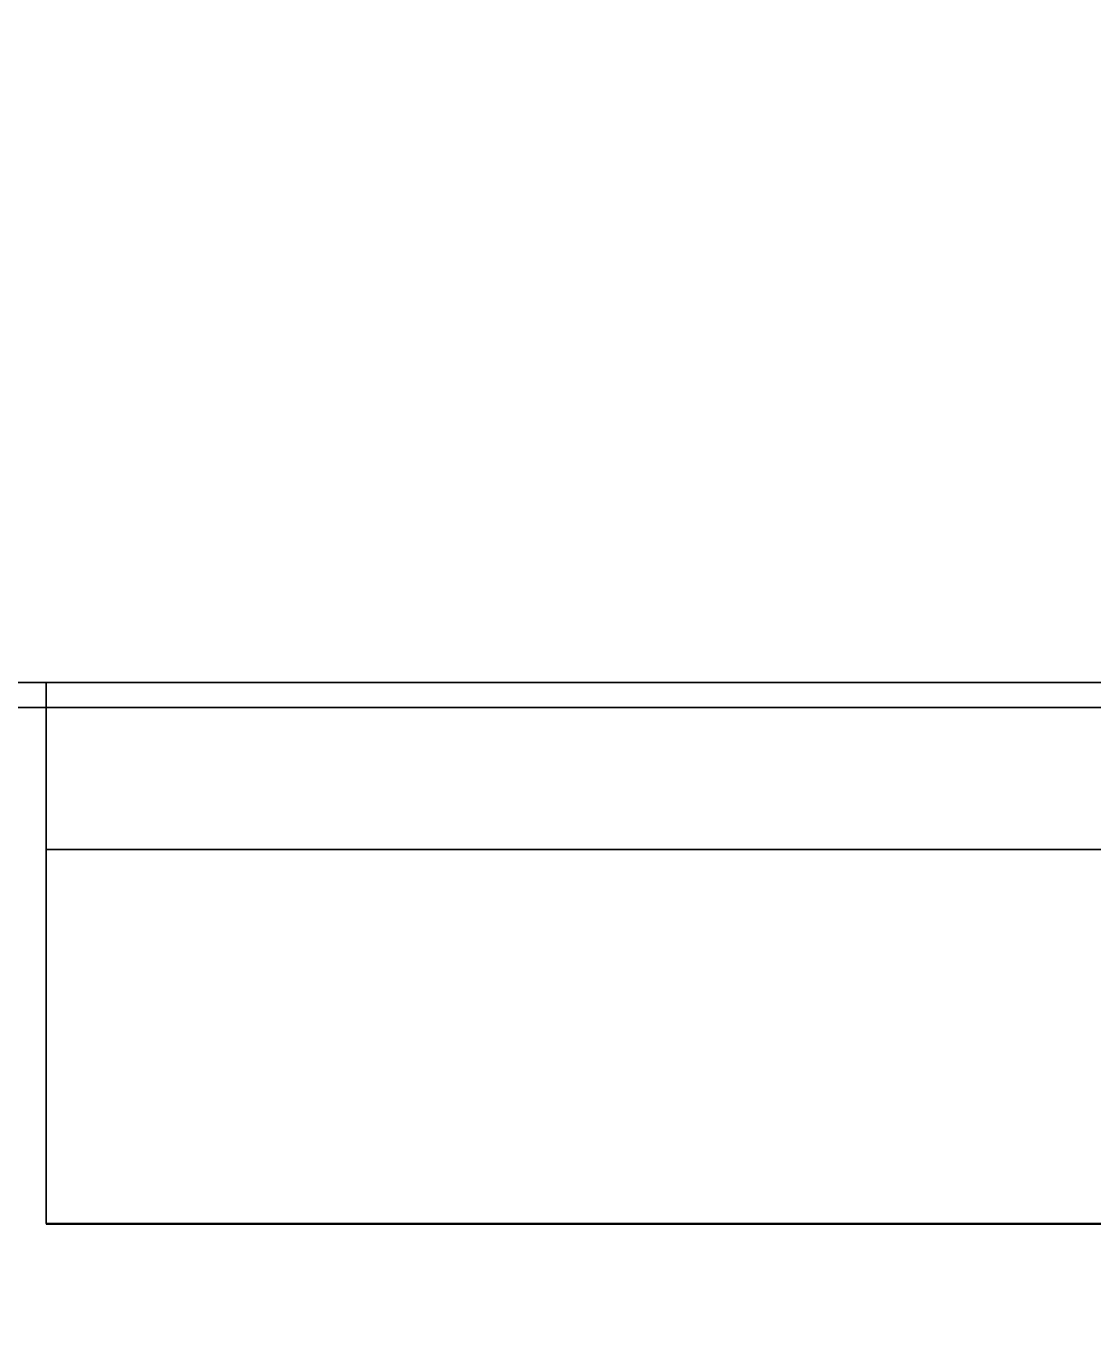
# Model space of a CAD drawing. Extents: x -170 to 1783, y -20 to 1205.
# Drawn here: x 26.52 to 29.714, y 805.358 to 809.23 of the extents above; entities that cross this region are included whole.
import ezdxf

# ---------------------------------------------------------------- set-up
doc = ezdxf.new("R2010")
doc.units = 0
doc.header["$LTSCALE"] = 96
doc.header["$MEASUREMENT"] = 0
for name, color, linetype in [('A-FURN-3-WKSF-BRACKET', 7, 'Continuous'), ('A-FURN-3-WKSF-TOP', 7, 'Continuous'), ('A-FURN-P-WKSF-SUPPORT', 7, 'Continuous'), ('MAIN_WKSURF', 7, 'Continuous'), ('MAIN_WRKSFC-SUPP', 7, 'Continuous')]:
    doc.layers.add(name, color=color, linetype=linetype)

# ---------------------------------------------------------------- blocks, each defined once
blk = doc.blocks.new('EC-WYC-46-2424-T')
at = {"layer": 'A-FURN-3-WKSF-TOP', "color": 60, "linetype": 'Continuous'}
for points, invisible_edges in [([(47.882, -28.1146, 27.75), (24.118, -34.22, 27.75), (24.118, -70.632, 27.75), (47.882, -70.632, 27.75)], 5), ([(47.882, -28.1146, 29), (47.882, -70.632, 29), (24.118, -70.632, 29), (24.118, -34.22, 29)], 10)]:
    blk.add_3dface(points, dxfattribs=dict(at, invisible_edges=invisible_edges))
blk = doc.blocks.new('EC-JUS-CANT-R-CH')
at = {"layer": 'A-FURN-3-WKSF-BRACKET', "color": 30, "linetype": 'Continuous'}
for points in [[(0.0016, -0.665, 19.5), (0.0016, 0, 19.5), (-0.0734, 0, 19.5), (-0.0734, -0.665, 19.5)], [(-0.0734, -0.665, 28.425), (-0.0734, 0, 28.425), (0.0016, 0, 28.425), (0.0016, -0.665, 28.425)], [(-1.6184, -0.665, 28.425), (-1.6184, -15.915, 28.425), (-1.6184, -15.915, 28.5), (-1.6184, -0.665, 28.5)], [(-0.0734, -0.665, 28.425), (-1.6184, -0.665, 28.425), (-1.6184, -0.665, 28.5), (0.0016, -0.665, 28.5)], [(-1.6184, -15.915, 28.425), (-1.6184, -0.665, 28.425), (-0.0734, -0.665, 28.425), (-0.0734, -15.915, 28.425)], [(-1.6184, -0.665, 28.5), (-1.6184, -15.915, 28.5), (0.0016, -15.915, 28.5), (0.0016, -0.665, 28.5)], [(-0.4984, -0.665, 19.5), (-0.0734, -0.665, 19.5), (-0.0734, -0.665, 19.575), (-0.4984, -0.665, 19.575)], [(-0.4984, -15.915, 27.912), (-0.4984, -0.665, 19.5), (-0.4984, -0.665, 19.575), (-0.4984, -15.915, 27.987)], [(-0.0734, -0.665, 19.575), (-0.0734, -15.915, 27.987), (-0.4984, -15.915, 27.987), (-0.4984, -0.665, 19.575)], [(-0.0734, -15.915, 27.912), (-0.0734, -0.665, 19.5), (-0.4984, -0.665, 19.5), (-0.4984, -15.915, 27.912)], [(0.0016, -15.915, 27.912), (0.0016, -0.665, 19.5), (-0.0734, -0.665, 19.5), (-0.0734, -15.915, 27.912)], [(0.0016, -0.665, 28.5), (0.0016, -15.915, 28.5), (-0.0734, -15.915, 28.425), (-0.0734, -0.665, 28.425)]]:
    blk.add_3dface(points, dxfattribs=at)
for points, invisible_edges in [([(-0.0734, -0.665, 28.425), (-0.0734, -0.665, 19.5), (-0.0734, 0, 19.5)], 13), ([(-0.0734, 0, 19.5), (-0.0734, 0, 28.425), (-0.0734, -0.665, 28.425)], 12), ([(0.0016, -0.665, 28.5), (0.0016, 0, 19.5), (0.0016, -0.665, 19.5)], 13), ([(0.0016, 0, 28.425), (0.0016, 0, 19.5), (0.0016, -0.665, 28.425)], 2), ([(-0.0734, -2.8617, 26.9955), (-0.0734, -2.8424, 26.9899), (-0.0734, -2.8238, 26.9823), (-0.0734, -0.665, 28.425)], 12), ([(-0.0734, -2.9017, 27), (-0.0734, -2.8816, 26.9989), (-0.0734, -2.8617, 26.9955), (-0.0734, -0.665, 28.425)], 12), ([(-0.0734, -15.915, 27.912), (-0.0734, -3.9302, 27), (-0.0734, -2.9017, 27), (-0.0734, -0.665, 28.425)], 13), ([(-0.0734, -0.665, 19.5), (-0.0734, -1.427, 24.6003), (-0.0734, -4.0422, 26.6791), (-0.0734, -15.915, 27.912)], 5), ([(-0.0734, -0.665, 28.425), (-0.0734, -1.135, 25.5588), (-0.0734, -1.135, 24.7412), (-0.0734, -0.665, 19.5)], 13), ([(-0.0734, -1.3014, 24.5617), (-0.0734, -1.3678, 24.5691), (-0.0734, -1.427, 24.6003), (-0.0734, -0.665, 19.5)], 12), ([(-0.0734, -1.183, 24.6189), (-0.0734, -1.2368, 24.5791), (-0.0734, -1.3014, 24.5617), (-0.0734, -0.665, 19.5)], 12), ([(-0.0734, -1.135, 24.7412), (-0.0734, -1.1474, 24.6755), (-0.0734, -1.183, 24.6189), (-0.0734, -0.665, 19.5)], 12), ([(-0.0734, -2.8238, 26.9823), (-0.0734, -2.8061, 26.9725), (-0.0734, -2.7897, 26.9609), (-0.0734, -0.665, 28.425)], 12), ([(-0.0734, -1.143, 25.6119), (-0.0734, -1.137, 25.5857), (-0.0734, -1.135, 25.5588), (-0.0734, -0.665, 28.425)], 12), ([(-0.0734, -1.1664, 25.6603), (-0.0734, -1.1529, 25.637), (-0.0734, -1.143, 25.6119), (-0.0734, -0.665, 28.425)], 12), ([(-0.0734, -1.203, 25.6997), (-0.0734, -1.1832, 25.6814), (-0.0734, -1.1664, 25.6603), (-0.0734, -0.665, 28.425)], 12), ([(-0.0734, -15.915, 28.425), (-0.0734, -15.915, 27.912), (-0.0734, -0.665, 28.425)], 2), ([(-0.0734, -2.7897, 26.9609), (-0.0734, -1.203, 25.6997), (-0.0734, -0.665, 28.425)], 14), ([(0.0016, -2.9017, 27), (0.0016, -0.665, 28.5), (0.0016, -2.8617, 26.9955), (0.0016, -2.8816, 26.9989)], 3), ([(0.0016, -2.8617, 26.9955), (0.0016, -0.665, 28.5), (0.0016, -2.8238, 26.9823), (0.0016, -2.8424, 26.9899)], 3), ([(0.0016, -0.665, 19.5), (0.0016, -15.915, 27.912), (0.0016, -4.0422, 26.6791), (0.0016, -1.427, 24.6003)], 10), ([(0.0016, -15.915, 27.912), (0.0016, -0.665, 28.5), (0.0016, -2.9017, 27), (0.0016, -3.9302, 27)], 11), ([(0.0016, -0.665, 28.5), (0.0016, -0.665, 19.5), (0.0016, -1.135, 24.7412), (0.0016, -1.135, 25.5588)], 11), ([(0.0016, -1.135, 24.7412), (0.0016, -0.665, 19.5), (0.0016, -1.183, 24.6189), (0.0016, -1.1474, 24.6755)], 3), ([(0.0016, -1.183, 24.6189), (0.0016, -0.665, 19.5), (0.0016, -1.3014, 24.5617), (0.0016, -1.2368, 24.5791)], 3), ([(0.0016, -1.3014, 24.5617), (0.0016, -0.665, 19.5), (0.0016, -1.427, 24.6003), (0.0016, -1.3678, 24.5691)], 3), ([(0.0016, -2.8238, 26.9823), (0.0016, -0.665, 28.5), (0.0016, -2.7897, 26.9609), (0.0016, -2.8061, 26.9725)], 3), ([(0.0016, -1.143, 25.6119), (0.0016, -0.665, 28.5), (0.0016, -1.135, 25.5588), (0.0016, -1.137, 25.5857)], 3), ([(0.0016, -1.1664, 25.6603), (0.0016, -0.665, 28.5), (0.0016, -1.143, 25.6119), (0.0016, -1.1529, 25.637)], 3), ([(0.0016, -1.203, 25.6997), (0.0016, -0.665, 28.5), (0.0016, -1.1664, 25.6603), (0.0016, -1.1832, 25.6814)], 3), ([(0.0016, -15.915, 28.5), (0.0016, -0.665, 28.5), (0.0016, -15.915, 27.912)], 2), ([(0.0016, -2.7897, 26.9609), (0.0016, -0.665, 28.5), (0.0016, -1.203, 25.6997)], 3), ([(0.0016, -1.135, 25.5588), (0.0016, -1.135, 24.7412), (-0.0734, -1.135, 24.7412), (-0.0734, -1.135, 25.5588)], 10), ([(-0.0734, -1.135, 24.7412), (0.0016, -1.135, 24.7412), (0.0016, -1.1474, 24.6755), (-0.0734, -1.1474, 24.6755)], 5), ([(0.0016, -1.137, 25.5857), (0.0016, -1.135, 25.5588), (-0.0734, -1.135, 25.5588), (-0.0734, -1.137, 25.5857)], 10), ([(0.0016, -1.143, 25.6119), (0.0016, -1.137, 25.5857), (-0.0734, -1.137, 25.5857), (-0.0734, -1.143, 25.6119)], 10), ([(0.0016, -1.1529, 25.637), (0.0016, -1.143, 25.6119), (-0.0734, -1.143, 25.6119), (-0.0734, -1.1529, 25.637)], 10), ([(-0.0734, -1.1474, 24.6755), (0.0016, -1.1474, 24.6755), (0.0016, -1.183, 24.6189), (-0.0734, -1.183, 24.6189)], 5), ([(0.0016, -1.1664, 25.6603), (0.0016, -1.1529, 25.637), (-0.0734, -1.1529, 25.637), (-0.0734, -1.1664, 25.6603)], 10), ([(0.0016, -1.1832, 25.6814), (0.0016, -1.1664, 25.6603), (-0.0734, -1.1664, 25.6603), (-0.0734, -1.1832, 25.6814)], 10), ([(-0.0734, -1.183, 24.6189), (0.0016, -1.183, 24.6189), (0.0016, -1.2368, 24.5791), (-0.0734, -1.2368, 24.5791)], 5), ([(0.0016, -1.203, 25.6997), (0.0016, -1.1832, 25.6814), (-0.0734, -1.1832, 25.6814), (-0.0734, -1.203, 25.6997)], 10), ([(0.0016, -2.7897, 26.9609), (0.0016, -1.203, 25.6997), (-0.0734, -1.203, 25.6997), (-0.0734, -2.7897, 26.9609)], 10), ([(-0.0734, -1.2368, 24.5791), (0.0016, -1.2368, 24.5791), (0.0016, -1.3014, 24.5617), (-0.0734, -1.3014, 24.5617)], 5), ([(-0.0734, -1.3014, 24.5617), (0.0016, -1.3014, 24.5617), (0.0016, -1.3678, 24.5691), (-0.0734, -1.3678, 24.5691)], 5), ([(-0.0734, -1.3678, 24.5691), (0.0016, -1.3678, 24.5691), (0.0016, -1.427, 24.6003), (-0.0734, -1.427, 24.6003)], 5), ([(0.0016, -1.427, 24.6003), (0.0016, -4.0422, 26.6791), (-0.0734, -4.0422, 26.6791), (-0.0734, -1.427, 24.6003)], 10), ([(0.0016, -2.8061, 26.9725), (0.0016, -2.7897, 26.9609), (-0.0734, -2.7897, 26.9609), (-0.0734, -2.8061, 26.9725)], 10), ([(0.0016, -2.8238, 26.9823), (0.0016, -2.8061, 26.9725), (-0.0734, -2.8061, 26.9725), (-0.0734, -2.8238, 26.9823)], 10), ([(0.0016, -2.8424, 26.9899), (0.0016, -2.8238, 26.9823), (-0.0734, -2.8238, 26.9823), (-0.0734, -2.8424, 26.9899)], 10), ([(0.0016, -2.8617, 26.9955), (0.0016, -2.8424, 26.9899), (-0.0734, -2.8424, 26.9899), (-0.0734, -2.8617, 26.9955)], 10), ([(0.0016, -2.8816, 26.9989), (0.0016, -2.8617, 26.9955), (-0.0734, -2.8617, 26.9955), (-0.0734, -2.8816, 26.9989)], 10), ([(0.0016, -2.9017, 27), (0.0016, -2.8816, 26.9989), (-0.0734, -2.8816, 26.9989), (-0.0734, -2.9017, 27)], 10), ([(0.0016, -3.9302, 27), (0.0016, -2.9017, 27), (-0.0734, -2.9017, 27), (-0.0734, -3.9302, 27)], 10)]:
    blk.add_3dface(points, dxfattribs=dict(at, invisible_edges=invisible_edges))
at = {"layer": 'A-FURN-P-WKSF-SUPPORT', "color": 212, "linetype": 'Continuous'}
for p, q in [((0, -15.915), (0, 0)), ((-1.62, -0.665), (-1.62, -15.915)), ((0, -0.665), (-1.62, -0.665))]:
    blk.add_line(p, q, dxfattribs=at)

msp = doc.modelspace()

# ---------------------------------------------------------------- block references
at = {"layer": 'MAIN_WKSURF', "color": 47, "linetype": 'Continuous', "rotation": 180}
msp.add_blockref('EC-WYC-46-2424-T', (73.91551, 759.26241), dxfattribs=at)
at = {"layer": 'MAIN_WRKSFC-SUPP', "color": 47, "linetype": 'Continuous', "rotation": 90}
msp.add_blockref('EC-JUS-CANT-R-CH', (25.91551, 807.26241), dxfattribs=at)

doc.saveas('drawing.dxf')
